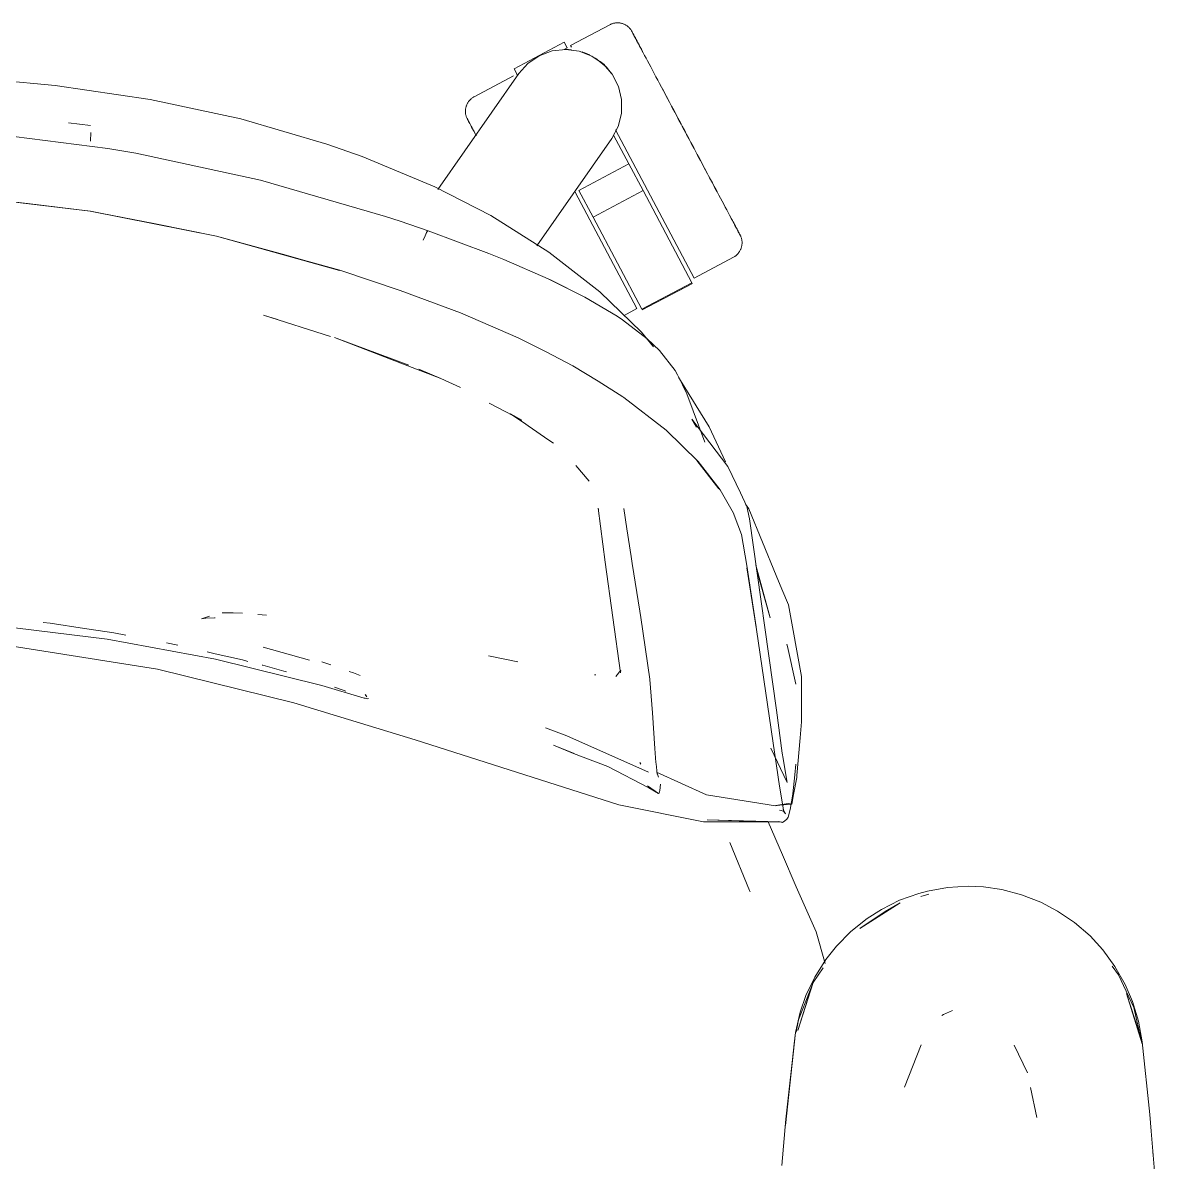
# Model space of a CAD drawing. Header units: millimetres. Extents: x 155927 to 326028, y -36033 to 97293.
# Drawn here: x 157982.4 to 158262.2, y 24293.3 to 24574.5 of the extents above; entities that cross this region are included whole.
import ezdxf

# ---------------------------------------------------------------- set-up
doc = ezdxf.new("R2010")
doc.units = ezdxf.units.MM
doc.header["$MEASUREMENT"] = 0
doc.layers.add('G-IMPT', color=8, linetype='CONTINUOUS', lineweight=9)
doc.layers.add('I-FURN', color=8, linetype='CONTINUOUS', lineweight=9)

msp = doc.modelspace()

# ---------------------------------------------------------------- linework, layer by layer
at = {"layer": 'G-IMPT'}
for p, q in [((157990.41, 24559.03), (157964.84, 24561.29)), ((158013.83, 24555.54), (157990.41, 24559.03)), ((158036.19, 24550.73), (158013.83, 24555.54)), ((157999.11, 24549.13), (157993.7, 24549.78)), ((158057.44, 24544.55), (158036.19, 24550.73)), ((157973.21, 24547.3), (158003.38, 24543.48)), ((157999.07, 24545.28), (157999.14, 24547.37)), ((157999.14, 24547.37), (157999.14, 24547.26)), ((158003.38, 24543.48), (158010.3, 24542.3)), ((158057.44, 24544.55), (158066.17, 24541.48)), ((158041.09, 24535.63), (158010.3, 24542.3)), ((158066.17, 24541.48), (158084.14, 24533.96)), ((158041.09, 24535.63), (158071.92, 24526.69)), ((157967.48, 24531.73), (157999.03, 24527.95)), ((157967.48, 24531.73), (157983.55, 24529.89)), ((157967.52, 24531.77), (157999.11, 24527.94)), ((158097.92, 24526.87), (158084.14, 24533.96)), ((157999.03, 24527.95), (157983.55, 24529.89)), ((158030.16, 24521.77), (157999.03, 24527.95)), ((157999.03, 24527.95), (158015.13, 24524.85)), ((158030.16, 24521.77), (157999.11, 24527.94)), ((158071.92, 24526.69), (158075.53, 24525.49)), ((158112.22, 24517.9), (158097.92, 24526.87)), ((158030.16, 24521.77), (158015.13, 24524.85)), ((158082.46, 24523.09), (158075.53, 24525.49)), ((158082.33, 24523.09), (158082.06, 24522.68)), ((158082.06, 24522.68), (158082.28, 24523.08)), ((158082.33, 24523.09), (158082.28, 24523.08)), ((158082.46, 24523.12), (158082.33, 24523.09)), ((158082.33, 24523.09), (158082.46, 24523.09)), ((158097.42, 24517.55), (158082.46, 24523.12)), ((158047.4, 24517.12), (158030.16, 24521.77)), ((158030.16, 24521.77), (158060.65, 24513.39)), ((158030.16, 24521.77), (158060.57, 24513.35)), ((158081.68, 24521.86), (158081.25, 24520.8)), ((158081.25, 24520.8), (158081.48, 24521.39)), ((158081.68, 24521.86), (158081.48, 24521.39)), ((158081.68, 24521.86), (158082.06, 24522.68)), ((158081.68, 24521.86), (158081.96, 24522.5)), ((158081.96, 24522.5), (158082.06, 24522.68)), ((158101.1, 24516.07), (158097.42, 24517.55)), ((158112.22, 24517.9), (158124.82, 24508.09)), ((158047.4, 24517.12), (158060.57, 24513.35)), ((158112.06, 24511.3), (158101.1, 24516.07)), ((158060.65, 24513.39), (158075.57, 24508.38)), ((158112.5, 24511.08), (158112.06, 24511.3)), ((158112.06, 24511.3), (158121.11, 24506.77)), ((158112.06, 24511.3), (158120.51, 24507.08)), ((158112.5, 24511.08), (158121.11, 24506.77)), ((158090.45, 24502.92), (158075.57, 24508.38)), ((158121.11, 24506.77), (158120.51, 24507.08)), ((158121.11, 24506.77), (158129.11, 24502.04)), ((158135.11, 24498.13), (158124.82, 24508.09)), ((158041.84, 24502.32), (158045.28, 24501.25)), ((158041.84, 24502.32), (158058.33, 24497.07)), ((158090.45, 24502.92), (158104.68, 24496.75)), ((158130.4, 24501.18), (158129.11, 24502.04)), ((158136.53, 24496.46), (158130.4, 24501.18)), ((158138.11, 24494.46), (158135.11, 24498.13)), ((158059.32, 24496.79), (158077.72, 24489.97)), ((158059.32, 24496.79), (158076.76, 24490.08)), ((158111.4, 24493.36), (158104.68, 24496.75)), ((158136.53, 24496.46), (158139.56, 24493.57)), ((158111.4, 24493.36), (158118.19, 24489.79)), ((158143.42, 24488.7), (158139.56, 24493.57)), ((158076.76, 24490.08), (158078.49, 24489.42)), ((158085.57, 24486.69), (158078.49, 24489.42)), ((158124.42, 24486.02), (158118.19, 24489.79)), ((158085.57, 24486.69), (158080.13, 24489)), ((158090.42, 24484.5), (158085.57, 24486.69)), ((158144.03, 24487.57), (158143.42, 24488.7)), ((158144.03, 24487.57), (158145.21, 24485.13)), ((158144.72, 24486.21), (158144.22, 24486.98)), ((158124.42, 24486.02), (158130.52, 24482.14)), ((158144.72, 24486.21), (158151.85, 24474.76)), ((158145.21, 24485.13), (158146.28, 24482.9)), ((158130.78, 24481.97), (158130.52, 24482.14)), ((158141.21, 24473.95), (158130.78, 24481.97)), ((158150.79, 24471), (158146.28, 24482.9)), ((158097.48, 24480.61), (158105.57, 24476.44)), ((158102.79, 24477.94), (158106.55, 24475.38)), ((158102.79, 24477.94), (158105.57, 24476.44)), ((158106.55, 24475.38), (158107.13, 24474.99)), ((158147.56, 24476.65), (158156.47, 24465)), ((158147.56, 24476.65), (158148.67, 24474.7)), ((158107.13, 24474.99), (158112.26, 24471.49)), ((158149.11, 24466.21), (158141.21, 24473.95)), ((158151.85, 24474.76), (158155.83, 24466.13)), ((158112.26, 24471.49), (158113.36, 24470.74)), ((158118.89, 24465.22), (158122.23, 24461.31)), ((158154.21, 24459.47), (158148.81, 24466.42)), ((158148.81, 24466.42), (158151.62, 24462.85)), ((158149.11, 24466.21), (158154.53, 24459.25)), ((158156.47, 24465), (158159.54, 24458.43)), ((158154.21, 24459.47), (158151.62, 24462.85)), ((158154.53, 24459.25), (158157.82, 24453.41)), ((158159.54, 24458.43), (158161.1, 24455.06)), ((158160.82, 24455.67), (158161.59, 24454.5)), ((158126.17, 24441.37), (158124.39, 24454.72)), ((158124.39, 24454.72), (158124.54, 24454.25)), ((158131.53, 24449.56), (158130.78, 24454.63)), ((158158.03, 24452.99), (158157.82, 24453.41)), ((158158.03, 24452.99), (158159.79, 24448.2)), ((158161.75, 24452.07), (158161.1, 24455.06)), ((158161.59, 24454.5), (158168.39, 24438.05)), ((158168.42, 24404.85), (158161.75, 24452.07)), ((158131.53, 24449.56), (158132.59, 24442.72)), ((158159.79, 24448.2), (158161.09, 24440.53)), ((158132.59, 24442.72), (158132.85, 24441.06)), ((158126.17, 24441.37), (158129.91, 24414.03)), ((158134.72, 24429.29), (158132.85, 24441.06)), ((158163.39, 24425.37), (158161.09, 24440.53)), ((158163.39, 24425.37), (158161.15, 24439.95)), ((158163.48, 24424.76), (158161.15, 24439.95)), ((158166.88, 24427.65), (158163.37, 24440.6)), ((158166.88, 24427.65), (158163.52, 24439.54)), ((158168.39, 24438.05), (158169.78, 24434.69)), ((158171.37, 24430.83), (158169.78, 24434.69)), ((158174.61, 24413.13), (158171.37, 24430.83)), ((158026.51, 24427.34), (158028.46, 24428.02)), ((158027.56, 24427.55), (158026.51, 24427.34)), ((158027.75, 24427.56), (158029.86, 24427.59)), ((158029.72, 24427.6), (158029.86, 24427.59)), ((158031.57, 24428.88), (158036.62, 24428.79)), ((158031.57, 24428.88), (158034.35, 24428.87)), ((158036.62, 24428.79), (158034.35, 24428.87)), ((158040.42, 24428.48), (158042.51, 24428.26)), ((158134.96, 24427.74), (158134.72, 24429.29)), ((158137.17, 24412.52), (158134.96, 24427.74)), ((158003.25, 24422.38), (157976.33, 24425.68)), ((157989.1, 24426.3), (157987.44, 24426.48)), ((157997.62, 24425), (157989.1, 24426.3)), ((157997.62, 24425), (158003.25, 24424.15)), ((158163.48, 24424.76), (158168.04, 24393.89)), ((158003.25, 24424.15), (158004.87, 24423.91)), ((158029.92, 24417.45), (158003.25, 24422.38)), ((158007.78, 24423.35), (158004.87, 24423.91)), ((158015.6, 24414.99), (157977.69, 24420.98)), ((158017.88, 24421.43), (158020.69, 24420.89)), ((158027.93, 24419.22), (158029.9, 24418.77)), ((158053.14, 24417.19), (158041.69, 24420.39)), ((158171.16, 24420.57), (158171, 24421.15)), ((158173.2, 24411.27), (158171.16, 24420.57)), ((158036.65, 24417.22), (158029.9, 24418.77)), ((158029.92, 24417.45), (158056.24, 24410.9)), ((158036.65, 24417.22), (158037.95, 24416.88)), ((158056.23, 24416.74), (158058.44, 24416.02)), ((158097.37, 24418.21), (158104.63, 24416.8)), ((158015.6, 24414.99), (158049.28, 24406.67)), ((158041.67, 24415.92), (158041.49, 24415.96)), ((158042.81, 24415.6), (158041.67, 24415.92)), ((158042.81, 24415.6), (158046.81, 24414.48)), ((158046.81, 24414.48), (158047.5, 24414.28)), ((158063.99, 24414.03), (158062.98, 24414.4)), ((158063.99, 24414.03), (158065.65, 24413.42)), ((158123.85, 24413.53), (158123.5, 24413.58)), ((158128.79, 24413.18), (158130.04, 24414.74)), ((158129.91, 24414.03), (158129.96, 24414.3)), ((158130, 24414.53), (158129.96, 24414.3)), ((158056.24, 24410.9), (158066.66, 24407.83)), ((158137.17, 24412.52), (158137.18, 24412.44)), ((158137.18, 24412.44), (158137.8, 24404.2)), ((158174.61, 24413.13), (158174.64, 24406.16)), ((158061.43, 24409.74), (158059.34, 24410.49)), ((158061.43, 24409.74), (158062.09, 24409.5)), ((158066.93, 24407.76), (158066.66, 24407.83)), ((158066.92, 24408.72), (158067.07, 24408.51)), ((158066.92, 24408.72), (158067.3, 24408.11)), ((158067.23, 24407.69), (158066.93, 24407.76)), ((158079.26, 24397.49), (158049.28, 24406.67)), ((158067.46, 24407.63), (158067.23, 24407.69)), ((158067.69, 24407.72), (158067.46, 24407.63)), ((158174.64, 24401.99), (158174.64, 24406.16)), ((158138.44, 24395.35), (158137.8, 24404.2)), ((158168.42, 24404.85), (158169.86, 24394.19)), ((158111.43, 24400.47), (158116.68, 24398.48)), ((158174.3, 24398.04), (158174.64, 24401.99)), ((158079.26, 24397.49), (158129.5, 24381.5)), ((158116.68, 24398.48), (158136.84, 24389.55)), ((158174.3, 24398.04), (158173.49, 24388.71)), ((158118.31, 24394.18), (158113.41, 24396.2)), ((158113.41, 24396.2), (158118.52, 24394.17)), ((158118.52, 24394.17), (158113.99, 24395.97)), ((158126.78, 24390.93), (158118.31, 24394.18)), ((158138.44, 24395.35), (158138.69, 24391.94)), ((158167.05, 24395.44), (158171.06, 24387.01)), ((158168.04, 24393.89), (158169.15, 24386.04)), ((158170.08, 24392.89), (158169.86, 24394.19)), ((158126.78, 24390.93), (158136.89, 24385.65)), ((158134.67, 24391.93), (158134.94, 24391.49)), ((158138.73, 24391.57), (158138.69, 24391.94)), ((158138.73, 24391.57), (158139.02, 24389.11)), ((158170.91, 24387.87), (158170.08, 24392.89)), ((158172.97, 24388.88), (158173.19, 24391.47)), ((158151.16, 24383.94), (158138.86, 24389.52)), ((158139.02, 24389.11), (158139.04, 24389.05)), ((158139.31, 24388.28), (158139.04, 24389.05)), ((158172.97, 24388.88), (158172.46, 24384.2)), ((158172.64, 24383.99), (158173.45, 24388.24)), ((158173.49, 24388.71), (158173.45, 24388.24)), ((158139.35, 24384.3), (158136.64, 24386.14)), ((158139.35, 24384.3), (158136.89, 24385.65)), ((158139.79, 24386.54), (158139.63, 24385.01)), ((158170.26, 24379.77), (158169.15, 24386.04)), ((158171.06, 24387.01), (158170.91, 24387.87)), ((158139.35, 24384.3), (158139.18, 24384.26)), ((158139.48, 24384.32), (158139.35, 24384.3)), ((158139.63, 24385.01), (158139.48, 24384.32)), ((158151.16, 24383.94), (158168.2, 24381.22)), ((158172.38, 24383.58), (158171.84, 24380.3)), ((158172.64, 24383.99), (158172.19, 24381.67)), ((158172.38, 24383.58), (158172.46, 24384.2)), ((158129.5, 24381.5), (158150.46, 24377.31)), ((158171.78, 24381.91), (158168.2, 24381.22)), ((158171.78, 24381.91), (158168.24, 24381.28)), ((158168.24, 24381.28), (158172.19, 24381.67)), ((158169.71, 24380.11), (158169.21, 24380.19)), ((158169.71, 24380.11), (158170.25, 24379.79)), ((158170.09, 24380.39), (158170.65, 24379.29)), ((158170.09, 24380.39), (158170.26, 24379.77)), ((158170.25, 24379.79), (158170.65, 24379.29)), ((158171.84, 24380.3), (158171.29, 24378.44)), ((158150.46, 24377.31), (158169.32, 24377.26)), ((158151.34, 24377.75), (158169.79, 24377.16)), ((158151.34, 24377.75), (158169.32, 24377.26)), ((158169.92, 24369.1), (158166.35, 24377.27)), ((158169.9, 24377.13), (158169.04, 24377.32)), ((158169.04, 24377.32), (158169.15, 24377.3)), ((158169.32, 24377.26), (158169.15, 24377.3)), ((158169.79, 24377.16), (158169.32, 24377.26)), ((158169.9, 24377.13), (158170.48, 24377.53)), ((158170.97, 24377.9), (158170.48, 24377.53)), ((158170.97, 24377.9), (158171.29, 24378.44)), ((158156.89, 24372.16), (158161.81, 24360.31)), ((158173.34, 24361.27), (158169.92, 24369.1)), ((158161.92, 24360.04), (158161.81, 24360.31)), ((158178.2, 24350.14), (158173.34, 24361.27)), ((158205.74, 24360.19), (158203.62, 24359.63)), ((158210.69, 24361.07), (158205.74, 24360.19)), ((158215.73, 24361.37), (158210.69, 24361.07)), ((158215.73, 24361.37), (158219.58, 24361.2)), ((158224.09, 24360.55), (158219.58, 24361.2)), ((158224.09, 24360.55), (158228.96, 24359.29)), ((158198.94, 24357.27), (158188.99, 24350.95)), ((158198.84, 24357.92), (158194.33, 24355.68)), ((158198.94, 24357.27), (158195.26, 24355.11)), ((158198.84, 24357.92), (158203.62, 24359.63)), ((158204.05, 24358.83), (158206.08, 24359.45)), ((158233.67, 24357.45), (158228.96, 24359.29)), ((158237.84, 24355.26), (158233.67, 24357.45)), ((158195.26, 24355.11), (158188.99, 24350.95)), ((158194.33, 24355.68), (158190.79, 24353.41)), ((158237.84, 24355.26), (158242, 24352.43)), ((158186.81, 24350.22), (158190.79, 24353.41)), ((158242, 24352.43), (158245.84, 24349.11)), ((158178.2, 24350.14), (158180.45, 24342.32)), ((158186.81, 24350.22), (158183.26, 24346.62)), ((158249.01, 24345.67), (158245.84, 24349.11)), ((158183.26, 24346.62), (158180.64, 24343.31)), ((158177.91, 24338.98), (158180.64, 24343.31)), ((158249.01, 24345.67), (158252, 24341.59)), ((158177.52, 24337.66), (158179.94, 24341.24)), ((158251.31, 24341.63), (158252.9, 24339.52)), ((158254.51, 24337.15), (158252, 24341.59)), ((158177.52, 24337.66), (158173.7, 24325.81)), ((158173.91, 24328.44), (158177.52, 24337.66)), ((158177.91, 24338.98), (158175.72, 24334.4)), ((158177.52, 24337.66), (158176.61, 24334.95)), ((158256.64, 24331.46), (158252.9, 24339.52)), ((158176.61, 24334.95), (158173.7, 24325.81)), ((158254.51, 24337.15), (158256.32, 24332.91)), ((158258.69, 24322.49), (158254.85, 24334.95)), ((158254.85, 24334.95), (158257.77, 24325.81)), ((158175.72, 24334.4), (158174.27, 24330.27)), ((158256.32, 24332.91), (158257.79, 24328.05)), ((158173.12, 24325.31), (158174.27, 24330.27)), ((158209.69, 24329.74), (158209.23, 24329.44)), ((158211.91, 24330.75), (158209.69, 24329.74)), ((158256.64, 24331.46), (158258.56, 24323.06)), ((158173.33, 24325.38), (158173.91, 24328.44)), ((158258.69, 24323), (158257.79, 24328.05)), ((158173.12, 24325.31), (158170.66, 24302.35)), ((158173.12, 24325.31), (158170.76, 24303.87)), ((158173.12, 24325.31), (158172.78, 24322.49)), ((158258.69, 24322.49), (158257.77, 24325.81)), ((158170.66, 24302.35), (158172.78, 24322.49)), ((158200.02, 24311.79), (158204.16, 24322.21)), ((158227.11, 24322.12), (158230.38, 24315.34)), ((158260.59, 24305.08), (158258.69, 24323)), ((158232.72, 24304.29), (158231.14, 24311.72)), ((158170.76, 24303.87), (158169.78, 24292.47)), ((158260.94, 24300.95), (158260.59, 24305.08)), ((158262.18, 24285.89), (158260.94, 24300.95)), ((158261.53, 24294.07), (158261.37, 24295.75))]:
    msp.add_line(p, q, dxfattribs=at)
at = {"layer": 'I-FURN'}
for p, q in [((158127.29, 24574), (158117.6, 24568.85)), ((158127.29, 24574), (158127.43, 24574.07)), ((158127.43, 24574.07), (158127.58, 24574.14)), ((158127.58, 24574.14), (158127.73, 24574.2)), ((158127.73, 24574.2), (158127.88, 24574.25)), ((158127.88, 24574.25), (158128.03, 24574.3)), ((158128.03, 24574.3), (158128.19, 24574.35)), ((158128.19, 24574.35), (158128.35, 24574.38)), ((158128.35, 24574.38), (158128.51, 24574.41)), ((158128.51, 24574.41), (158128.67, 24574.44)), ((158128.67, 24574.44), (158128.83, 24574.45)), ((158128.83, 24574.45), (158128.99, 24574.47)), ((158128.99, 24574.47), (158129.15, 24574.47)), ((158129.15, 24574.47), (158129.31, 24574.47)), ((158129.31, 24574.47), (158129.47, 24574.46)), ((158129.47, 24574.46), (158129.63, 24574.44)), ((158129.63, 24574.44), (158129.79, 24574.42)), ((158129.79, 24574.42), (158129.95, 24574.4)), ((158129.95, 24574.4), (158130.11, 24574.36)), ((158130.11, 24574.36), (158130.26, 24574.32)), ((158130.26, 24574.32), (158130.42, 24574.28)), ((158130.42, 24574.28), (158130.57, 24574.22)), ((158130.57, 24574.22), (158130.72, 24574.17)), ((158130.72, 24574.17), (158130.87, 24574.1)), ((158130.87, 24574.1), (158131.01, 24574.03)), ((158131.01, 24574.03), (158131.15, 24573.95)), ((158131.15, 24573.95), (158131.29, 24573.87)), ((158131.29, 24573.87), (158131.43, 24573.79)), ((158131.43, 24573.79), (158131.56, 24573.69)), ((158131.56, 24573.69), (158131.69, 24573.6)), ((158131.69, 24573.6), (158131.81, 24573.49)), ((158131.81, 24573.49), (158131.93, 24573.38)), ((158131.93, 24573.38), (158132.05, 24573.27)), ((158132.05, 24573.27), (158132.16, 24573.16)), ((158132.16, 24573.16), (158132.27, 24573.03)), ((158132.27, 24573.03), (158132.37, 24572.91)), ((158132.37, 24572.91), (158132.46, 24572.78)), ((158132.46, 24572.78), (158132.55, 24572.65)), ((158132.55, 24572.65), (158132.64, 24572.51)), ((158132.64, 24572.51), (158132.72, 24572.37)), ((158132.72, 24572.37), (158132.74, 24572.33)), ((158132.74, 24572.33), (158132.75, 24572.31)), ((158132.77, 24572.28), (158132.74, 24572.33)), ((158132.74, 24572.33), (158132.74, 24572.33)), ((158132.75, 24572.31), (158132.78, 24572.25)), ((158132.81, 24572.2), (158132.77, 24572.28)), ((158132.78, 24572.25), (158132.84, 24572.15)), ((158132.87, 24572.08), (158132.81, 24572.2)), ((158132.84, 24572.15), (158132.91, 24572.01)), ((158132.96, 24571.92), (158132.87, 24572.08)), ((158132.91, 24572.01), (158133.01, 24571.83)), ((158133.07, 24571.72), (158132.96, 24571.92)), ((158133.01, 24571.83), (158133.12, 24571.61)), ((158133.2, 24571.48), (158133.07, 24571.72)), ((158133.12, 24571.61), (158133.26, 24571.35)), ((158133.34, 24571.2), (158133.2, 24571.48)), ((158133.26, 24571.35), (158133.42, 24571.06)), ((158133.51, 24570.88), (158133.34, 24571.2)), ((158133.42, 24571.06), (158133.6, 24570.72)), ((158133.7, 24570.52), (158133.51, 24570.88)), ((158116.04, 24569.66), (158103.68, 24563.09)), ((158116.03, 24567.86), (158116.78, 24568.26)), ((158116.04, 24569.66), (158116.78, 24568.26)), ((158116.78, 24568.26), (158116.74, 24568.35)), ((158117.8, 24568.47), (158117.6, 24568.85)), ((158133.6, 24570.72), (158133.8, 24570.35)), ((158133.91, 24570.13), (158133.7, 24570.52)), ((158133.8, 24570.35), (158134.01, 24569.94)), ((158134.14, 24569.7), (158133.91, 24570.13)), ((158134.01, 24569.94), (158134.25, 24569.49)), ((158134.39, 24569.24), (158134.14, 24569.7)), ((158134.25, 24569.49), (158134.51, 24569.01)), ((158134.65, 24568.73), (158134.39, 24569.24)), ((158134.51, 24569.01), (158134.78, 24568.49)), ((158134.94, 24568.2), (158134.65, 24568.73)), ((158134.78, 24568.49), (158135.08, 24567.94)), ((158135.24, 24567.63), (158134.94, 24568.2)), ((158107.09, 24564.44), (158109.88, 24566.34)), ((158109.88, 24566.34), (158113.04, 24567.51)), ((158113.04, 24567.51), (158116.4, 24567.89)), ((158116.4, 24567.89), (158119.74, 24567.47)), ((158119.74, 24567.47), (158122.89, 24566.25)), ((158122.89, 24566.25), (158125.65, 24564.31)), ((158126.51, 24563.48), (158123.73, 24565.77)), ((158135.08, 24567.94), (158135.39, 24567.36)), ((158135.56, 24567.03), (158135.24, 24567.63)), ((158135.9, 24566.39), (158135.56, 24567.03)), ((158136.25, 24565.73), (158135.9, 24566.39)), ((158136.62, 24565.04), (158136.25, 24565.73)), ((158104.42, 24561.69), (158103.68, 24563.09)), ((158104.84, 24561.93), (158107.09, 24564.44)), ((158125.65, 24564.31), (158127.87, 24561.77)), ((158127.67, 24562.06), (158126.51, 24563.48)), ((158137, 24564.31), (158136.62, 24565.04)), ((158137.4, 24563.56), (158137, 24564.31)), ((158137.81, 24562.79), (158137.4, 24563.56)), ((158138.24, 24561.99), (158137.81, 24562.79)), ((158084.82, 24533.34), (158104.84, 24561.93)), ((158103.48, 24561.34), (158093.79, 24556.19)), ((158104.38, 24561.78), (158104.42, 24561.69)), ((158127.87, 24561.77), (158129.42, 24558.78)), ((158138.68, 24561.16), (158138.24, 24561.99)), ((158139.13, 24560.32), (158138.68, 24561.16)), ((158139.59, 24559.45), (158139.13, 24560.32)), ((158129.42, 24558.78), (158130.2, 24555.5)), ((158140.06, 24558.56), (158139.59, 24559.45)), ((158140.54, 24557.66), (158140.06, 24558.56)), ((158140.28, 24558.15), (158140.77, 24557.23)), ((158141.03, 24556.73), (158140.54, 24557.66)), ((158140.77, 24557.23), (158141.26, 24556.3)), ((158091.85, 24553.86), (158091.9, 24554.01)), ((158091.9, 24554.01), (158091.96, 24554.17)), ((158091.96, 24554.17), (158092.02, 24554.31)), ((158092.02, 24554.31), (158092.09, 24554.46)), ((158092.09, 24554.46), (158092.17, 24554.6)), ((158092.17, 24554.6), (158092.25, 24554.74)), ((158092.25, 24554.74), (158092.34, 24554.87)), ((158092.34, 24554.87), (158092.43, 24555.01)), ((158092.43, 24555.01), (158092.53, 24555.13)), ((158092.53, 24555.13), (158092.63, 24555.26)), ((158092.63, 24555.26), (158092.74, 24555.38)), ((158092.74, 24555.38), (158092.85, 24555.49)), ((158092.85, 24555.49), (158092.97, 24555.61)), ((158092.97, 24555.61), (158093.09, 24555.71)), ((158093.09, 24555.71), (158093.21, 24555.81)), ((158093.21, 24555.81), (158093.34, 24555.91)), ((158093.34, 24555.91), (158093.48, 24556)), ((158093.48, 24556), (158093.61, 24556.09)), ((158093.61, 24556.09), (158093.75, 24556.17)), ((158093.75, 24556.17), (158093.79, 24556.19)), ((158130.2, 24555.5), (158130.18, 24552.12)), ((158141.53, 24555.8), (158141.03, 24556.73)), ((158141.26, 24556.3), (158141.77, 24555.36)), ((158142.04, 24554.84), (158141.53, 24555.8)), ((158141.77, 24555.36), (158142.27, 24554.4)), ((158142.55, 24553.88), (158142.04, 24554.84)), ((158142.27, 24554.4), (158142.79, 24553.43)), ((158091.65, 24552.59), (158091.66, 24552.75)), ((158091.66, 24552.43), (158091.65, 24552.59)), ((158091.66, 24552.92), (158091.68, 24553.08)), ((158091.66, 24552.75), (158091.66, 24552.92)), ((158091.67, 24552.27), (158091.66, 24552.43)), ((158091.69, 24552.11), (158091.67, 24552.27)), ((158091.68, 24553.08), (158091.7, 24553.24)), ((158091.71, 24551.95), (158091.69, 24552.11)), ((158091.7, 24553.24), (158091.73, 24553.39)), ((158091.74, 24551.79), (158091.71, 24551.95)), ((158091.73, 24553.39), (158091.76, 24553.55)), ((158091.78, 24551.64), (158091.74, 24551.79)), ((158091.76, 24553.55), (158091.8, 24553.71)), ((158091.82, 24551.48), (158091.78, 24551.64)), ((158091.8, 24553.71), (158091.85, 24553.86)), ((158091.87, 24551.33), (158091.82, 24551.48)), ((158091.92, 24551.18), (158091.87, 24551.33)), ((158091.99, 24551.03), (158091.92, 24551.18)), ((158130.18, 24552.12), (158129.35, 24548.85)), ((158143.07, 24552.91), (158142.55, 24553.88)), ((158142.79, 24553.43), (158143.31, 24552.45)), ((158143.59, 24551.92), (158143.07, 24552.91)), ((158143.31, 24552.45), (158143.83, 24551.47)), ((158144.12, 24550.93), (158143.59, 24551.92)), ((158143.83, 24551.47), (158144.36, 24550.47)), ((158092.05, 24550.88), (158091.99, 24551.03)), ((158092.13, 24550.74), (158092.05, 24550.88)), ((158092.13, 24550.73), (158092.13, 24550.74)), ((158092.13, 24550.74), (158092.14, 24550.72)), ((158092.15, 24550.69), (158092.13, 24550.73)), ((158092.14, 24550.72), (158092.17, 24550.66)), ((158092.19, 24550.61), (158092.15, 24550.69)), ((158092.17, 24550.66), (158092.22, 24550.56)), ((158092.26, 24550.48), (158092.19, 24550.61)), ((158092.22, 24550.56), (158092.3, 24550.41)), ((158092.34, 24550.32), (158092.26, 24550.48)), ((158092.3, 24550.41), (158092.39, 24550.23)), ((158092.45, 24550.12), (158092.34, 24550.32)), ((158092.39, 24550.23), (158092.51, 24550.02)), ((158092.58, 24549.88), (158092.45, 24550.12)), ((158092.51, 24550.02), (158092.65, 24549.76)), ((158092.73, 24549.6), (158092.58, 24549.88)), ((158092.65, 24549.76), (158092.8, 24549.46)), ((158092.9, 24549.28), (158092.73, 24549.6)), ((158092.8, 24549.46), (158092.98, 24549.12)), ((158093.09, 24548.93), (158092.9, 24549.28)), ((158092.98, 24549.12), (158093.18, 24548.75)), ((158093.3, 24548.53), (158093.09, 24548.93)), ((158093.18, 24548.75), (158093.4, 24548.34)), ((158093.52, 24548.11), (158093.3, 24548.53)), ((158093.4, 24548.34), (158093.64, 24547.9)), ((158129.35, 24548.85), (158127.76, 24545.88)), ((158144.65, 24549.93), (158144.12, 24550.93)), ((158144.36, 24550.47), (158144.89, 24549.47)), ((158145.18, 24548.93), (158144.65, 24549.93)), ((158144.89, 24549.47), (158145.43, 24548.47)), ((158145.72, 24547.93), (158145.18, 24548.93)), ((158145.43, 24548.47), (158145.96, 24547.47)), ((158093.77, 24547.64), (158093.52, 24548.11)), ((158093.64, 24547.9), (158093.89, 24547.41)), ((158094.04, 24547.14), (158093.77, 24547.64)), ((158093.89, 24547.41), (158094.17, 24546.9)), ((158094.32, 24546.6), (158094.04, 24547.14)), ((158127.76, 24545.88), (158109.26, 24519.45)), ((158128.23, 24546.74), (158131.98, 24539.68)), ((158148.12, 24511.46), (158128.66, 24548.06)), ((158146.25, 24546.92), (158145.72, 24547.93)), ((158145.96, 24547.47), (158146.5, 24546.46)), ((158146.79, 24545.92), (158146.25, 24546.92)), ((158146.5, 24546.46), (158147.03, 24545.46)), ((158147.32, 24544.92), (158146.79, 24545.92)), ((158147.03, 24545.46), (158147.56, 24544.45)), ((158147.85, 24543.92), (158147.32, 24544.92)), ((158147.56, 24544.45), (158148.09, 24543.46)), ((158148.38, 24542.92), (158147.85, 24543.92)), ((158148.09, 24543.46), (158148.62, 24542.47)), ((158148.9, 24541.93), (158148.38, 24542.92)), ((158148.62, 24542.47), (158149.14, 24541.48)), ((158149.42, 24540.96), (158148.9, 24541.93)), ((158149.14, 24541.48), (158149.66, 24540.51)), ((158149.94, 24539.99), (158149.42, 24540.96)), ((158149.66, 24540.51), (158150.17, 24539.55)), ((158150.45, 24539.03), (158149.94, 24539.99)), ((158131.98, 24539.68), (158119.62, 24533.11)), ((158131.98, 24539.68), (158135.51, 24533.04)), ((158150.17, 24539.55), (158150.68, 24538.59)), ((158150.95, 24538.09), (158150.45, 24539.03)), ((158150.68, 24538.59), (158151.18, 24537.66)), ((158151.44, 24537.16), (158150.95, 24538.09)), ((158151.18, 24537.66), (158151.67, 24536.73)), ((158151.93, 24536.24), (158151.44, 24537.16)), ((158151.67, 24536.73), (158152.15, 24535.83)), ((158152.41, 24535.35), (158151.93, 24536.24)), ((158152.15, 24535.83), (158152.62, 24534.94)), ((158152.87, 24534.47), (158152.41, 24535.35)), ((158152.62, 24534.94), (158153.08, 24534.07)), ((158153.33, 24533.61), (158152.87, 24534.47)), ((158133.99, 24503.94), (158118.74, 24532.64)), ((158123.15, 24526.47), (158119.62, 24533.11)), ((158135.51, 24533.04), (158123.15, 24526.47)), ((158135.51, 24533.04), (158147.58, 24510.33)), ((158153.08, 24534.07), (158153.53, 24533.23)), ((158153.77, 24532.78), (158153.33, 24533.61)), ((158154.2, 24531.97), (158153.77, 24532.78)), ((158154.62, 24531.18), (158154.2, 24531.97)), ((158155.03, 24530.42), (158154.62, 24531.18)), ((158155.42, 24529.68), (158155.03, 24530.42)), ((158155.79, 24528.97), (158155.42, 24529.68)), ((158156.15, 24528.3), (158155.79, 24528.97)), ((158135.22, 24503.76), (158123.15, 24526.47)), ((158156.5, 24527.65), (158156.15, 24528.3)), ((158156.83, 24527.03), (158156.5, 24527.65)), ((158157.14, 24526.45), (158156.83, 24527.03)), ((158156.97, 24526.76), (158157.27, 24526.19)), ((158157.43, 24525.9), (158157.14, 24526.45)), ((158157.27, 24526.19), (158157.56, 24525.65)), ((158157.71, 24525.38), (158157.43, 24525.9)), ((158157.56, 24525.65), (158157.83, 24525.15)), ((158157.96, 24524.9), (158157.71, 24525.38)), ((158157.83, 24525.15), (158158.07, 24524.69)), ((158158.2, 24524.45), (158157.96, 24524.9)), ((158158.07, 24524.69), (158158.3, 24524.26)), ((158158.42, 24524.04), (158158.2, 24524.45)), ((158158.3, 24524.26), (158158.51, 24523.87)), ((158158.62, 24523.67), (158158.42, 24524.04)), ((158158.51, 24523.87), (158158.7, 24523.51)), ((158158.79, 24523.33), (158158.62, 24523.67)), ((158158.7, 24523.51), (158158.87, 24523.19)), ((158158.95, 24523.04), (158158.79, 24523.33)), ((158158.87, 24523.19), (158159.02, 24522.91)), ((158159.09, 24522.78), (158158.95, 24523.04)), ((158159.02, 24522.91), (158159.15, 24522.67)), ((158159.21, 24522.56), (158159.09, 24522.78)), ((158159.15, 24522.67), (158159.25, 24522.47)), ((158159.3, 24522.38), (158159.21, 24522.56)), ((158159.25, 24522.47), (158159.34, 24522.31)), ((158159.38, 24522.24), (158159.3, 24522.38)), ((158159.34, 24522.31), (158159.4, 24522.19)), ((158159.43, 24522.14), (158159.38, 24522.24)), ((158159.4, 24522.19), (158159.45, 24522.1)), ((158159.46, 24522.08), (158159.43, 24522.14)), ((158159.45, 24522.1), (158159.47, 24522.06)), ((158159.47, 24522.06), (158159.46, 24522.08)), ((158159.47, 24522.06), (158159.55, 24521.91)), ((158159.47, 24522.06), (158159.47, 24522.06)), ((158159.55, 24521.91), (158159.61, 24521.77)), ((158159.61, 24521.77), (158159.67, 24521.62)), ((158159.67, 24521.62), (158159.73, 24521.47)), ((158159.73, 24521.47), (158159.78, 24521.31)), ((158159.78, 24521.31), (158159.82, 24521.16)), ((158159.82, 24521.16), (158159.86, 24521)), ((158159.86, 24521), (158159.89, 24520.84)), ((158159.89, 24520.84), (158159.91, 24520.68)), ((158159.91, 24520.68), (158159.93, 24520.52)), ((158159.93, 24520.52), (158159.94, 24520.36)), ((158159.94, 24520.36), (158159.94, 24520.2)), ((158158.86, 24517.41), (158158.75, 24517.3)), ((158158.97, 24517.53), (158158.86, 24517.41)), ((158159.07, 24517.66), (158158.97, 24517.53)), ((158159.17, 24517.79), (158159.07, 24517.66)), ((158159.26, 24517.92), (158159.17, 24517.79)), ((158159.35, 24518.05), (158159.26, 24517.92)), ((158159.43, 24518.19), (158159.35, 24518.05)), ((158159.5, 24518.34), (158159.43, 24518.19)), ((158159.57, 24518.48), (158159.5, 24518.34)), ((158159.64, 24518.63), (158159.57, 24518.48)), ((158159.7, 24518.78), (158159.64, 24518.63)), ((158159.75, 24518.93), (158159.7, 24518.78)), ((158159.8, 24519.08), (158159.75, 24518.93)), ((158159.84, 24519.24), (158159.8, 24519.08)), ((158159.87, 24519.4), (158159.84, 24519.24)), ((158159.9, 24519.56), (158159.87, 24519.4)), ((158159.92, 24519.72), (158159.9, 24519.56)), ((158159.93, 24519.88), (158159.92, 24519.72)), ((158159.94, 24520.04), (158159.93, 24519.88)), ((158159.94, 24520.2), (158159.94, 24520.04)), ((158148.12, 24511.46), (158157.81, 24516.61)), ((158157.84, 24516.63), (158157.81, 24516.61)), ((158157.98, 24516.71), (158157.84, 24516.63)), ((158158.12, 24516.79), (158157.98, 24516.71)), ((158158.25, 24516.88), (158158.12, 24516.79)), ((158158.38, 24516.98), (158158.25, 24516.88)), ((158158.51, 24517.08), (158158.38, 24516.98)), ((158158.63, 24517.19), (158158.51, 24517.08)), ((158158.75, 24517.3), (158158.63, 24517.19)), ((158147.58, 24510.33), (158135.22, 24503.76)), ((158135.31, 24503.59), (158147.68, 24510.16)), ((158130.84, 24502.27), (158133.99, 24503.94))]:
    msp.add_line(p, q, dxfattribs=at)
for points in [[(158116.03, 24567.86), (158116.26, 24567.87), (158116.8, 24567.87), (158117.46, 24567.83), (158117.84, 24567.79)], [(158124.94, 24564.93), (158125.36, 24564.59), (158125.79, 24564.26), (158126.17, 24563.83)]]:
    msp.add_open_spline(points, degree=3, dxfattribs=at)
msp.add_open_spline([(158120.44, 24567.27), (158120.91, 24567.12), (158121.54, 24566.9), (158122.18, 24566.6), (158122.33, 24566.53)], degree=3, knots=[-0.6, -0.6, -0.6, -0.6, -0.5, -0.4680239, -0.4680239, -0.4680239, -0.4680239], dxfattribs=at)

doc.saveas('drawing.dxf')
